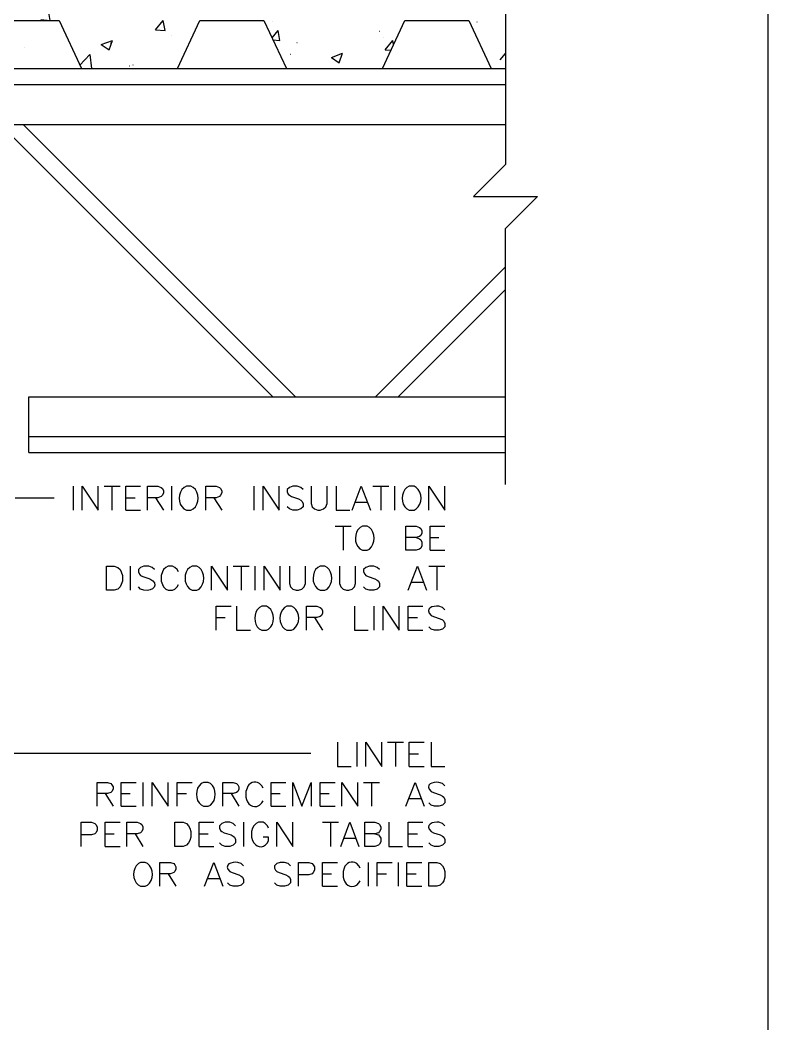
# Model space of a CAD drawing. Header units: millimetres. Extents: x 14 to 201, y 16 to 268.
# Drawn here: x 127.1 to 201.3, y 99.8 to 199.4 of the extents above; entities that cross this region are included whole.
import ezdxf

# ---------------------------------------------------------------- set-up
doc = ezdxf.new("R2010")
doc.units = ezdxf.units.MM
doc.layers.get('0').update_dxf_attribs({"linetype": 'CONTINUOUS'})

msp = doc.modelspace()

# ---------------------------------------------------------------- linework, layer by layer
at = {"color": 0}
for p, q in [((201.296, 264.541), (201.296, 55.4136)), ((175.26, 210.439), (175.26, 185.039)), ((124.65, 199.327), (131, 199.327)), ((131, 199.327), (133.223, 194.564)), ((142.748, 194.564), (144.971, 199.327)), ((144.971, 199.327), (151.321, 199.327)), ((151.321, 199.327), (153.542, 194.564)), ((163.067, 194.564), (165.29, 199.327)), ((165.29, 199.327), (171.64, 199.327)), ((171.64, 199.327), (173.863, 194.564)), ((120.84, 194.564), (175.26, 194.564)), ((133.223, 194.564), (142.748, 194.564)), ((153.542, 194.564), (163.067, 194.564)), ((173.863, 194.564), (175.26, 194.564)), ((125.2, 192.977), (175.26, 192.977)), ((125.2, 188.996), (152.188, 162.009)), ((125.2, 188.996), (175.26, 188.996)), ((127.445, 188.996), (154.433, 162.009)), ((175.26, 185.039), (172.085, 181.864)), ((172.085, 181.864), (178.435, 181.864)), ((175.26, 178.689), (178.435, 181.864)), ((175.26, 153.289), (175.26, 178.689)), ((175.26, 174.901), (162.37, 162.009)), ((175.26, 172.635), (164.614, 162.009)), ((127.995, 156.464), (127.995, 162.009)), ((127.995, 162.009), (175.26, 162.009)), ((127.995, 158.051), (175.26, 158.051)), ((127.995, 156.464), (175.26, 156.464)), ((132.398, 153.142), (132.398, 150.749)), ((133.307, 150.749), (133.307, 153.142)), ((133.307, 153.142), (134.895, 150.749)), ((134.895, 150.749), (134.895, 153.142)), ((135.467, 153.142), (137.054, 153.142)), ((136.249, 153.142), (136.249, 150.749)), ((137.626, 150.749), (137.626, 153.142)), ((137.626, 153.142), (139.087, 153.142)), ((139.763, 150.749), (139.763, 153.142)), ((139.763, 153.142), (140.801, 153.142)), ((140.801, 153.142), (141.139, 153.013)), ((141.139, 153.013), (141.245, 152.908)), ((141.245, 152.908), (141.351, 152.676)), ((141.351, 152.463), (141.245, 152.231)), ((141.351, 152.676), (141.351, 152.463)), ((142.156, 153.142), (142.156, 150.749)), ((143.404, 153.013), (143.171, 152.803)), ((143.637, 153.142), (143.404, 153.013)), ((144.082, 153.142), (143.637, 153.142)), ((144.314, 153.013), (144.082, 153.142)), ((145.564, 150.749), (145.564, 153.142)), ((145.564, 153.142), (146.579, 153.142)), ((146.579, 153.142), (146.918, 153.013)), ((146.918, 153.013), (147.024, 152.908)), ((147.024, 152.908), (147.151, 152.676)), ((147.151, 152.463), (147.024, 152.231)), ((147.151, 152.676), (147.151, 152.463)), ((150.326, 153.142), (150.326, 150.749)), ((151.235, 150.749), (151.235, 153.142)), ((151.235, 153.142), (152.823, 150.749)), ((152.823, 150.749), (152.823, 153.142)), ((153.839, 153.013), (153.607, 152.803)), ((153.607, 152.803), (153.607, 152.569)), ((153.607, 152.569), (153.712, 152.337)), ((154.178, 153.142), (153.839, 153.013)), ((154.623, 153.142), (154.178, 153.142)), ((154.962, 153.013), (154.623, 153.142)), ((155.195, 152.803), (154.962, 153.013)), ((155.998, 153.142), (155.998, 151.426)), ((157.585, 151.426), (157.585, 153.142)), ((158.474, 153.142), (158.474, 150.749)), ((160.062, 150.749), (160.973, 153.142)), ((160.973, 153.142), (161.882, 150.749)), ((162.115, 153.142), (163.703, 153.142)), ((162.899, 153.142), (162.899, 150.749)), ((164.275, 153.142), (164.275, 150.749)), ((165.503, 153.013), (165.29, 152.803)), ((165.735, 153.142), (165.503, 153.013)), ((166.201, 153.142), (165.735, 153.142)), ((166.412, 153.013), (166.201, 153.142)), ((167.662, 150.749), (167.662, 153.142)), ((167.662, 153.142), (169.249, 150.749)), ((169.249, 150.749), (169.249, 153.142)), ((126.64, 151.977), (130.514, 151.977)), ((137.626, 151.997), (138.535, 151.997)), ((140.801, 151.997), (139.763, 151.997)), ((140.568, 151.997), (141.351, 150.749)), ((141.139, 152.124), (140.801, 151.997)), ((141.245, 152.231), (141.139, 152.124)), ((146.579, 151.997), (145.564, 151.997)), ((146.346, 151.997), (147.151, 150.749)), ((146.918, 152.124), (146.579, 151.997)), ((147.024, 152.231), (146.918, 152.124)), ((153.712, 152.337), (153.839, 152.231)), ((153.839, 152.231), (154.051, 152.124)), ((154.051, 152.124), (154.75, 151.892)), ((154.75, 151.892), (154.962, 151.765)), ((154.962, 151.765), (155.089, 151.658)), ((155.089, 151.658), (155.195, 151.426)), ((155.195, 151.426), (155.195, 151.088)), ((155.998, 151.426), (156.104, 151.088)), ((157.459, 151.088), (157.585, 151.426)), ((160.401, 151.554), (161.545, 151.554)), ((137.626, 150.749), (139.087, 150.749)), ((143.637, 150.749), (144.082, 150.749)), ((144.082, 150.749), (144.314, 150.876)), ((153.839, 150.876), (153.607, 151.088)), ((154.178, 150.749), (153.839, 150.876)), ((154.623, 150.749), (154.178, 150.749)), ((154.962, 150.876), (154.623, 150.749)), ((155.195, 151.088), (154.962, 150.876)), ((156.104, 151.088), (156.337, 150.876)), ((156.337, 150.876), (156.676, 150.749)), ((156.676, 150.749), (156.887, 150.749)), ((156.887, 150.749), (157.226, 150.876)), ((157.226, 150.876), (157.459, 151.088)), ((158.474, 150.749), (159.851, 150.749)), ((165.735, 150.749), (166.201, 150.749)), ((166.201, 150.749), (166.412, 150.876)), ((158.37, 149.162), (159.957, 149.162)), ((159.173, 149.162), (159.173, 146.792)), ((160.867, 149.056), (160.634, 148.822)), ((161.1, 149.162), (160.867, 149.056)), ((161.545, 149.162), (161.1, 149.162)), ((161.776, 149.056), (161.545, 149.162)), ((165.396, 146.792), (165.396, 149.162)), ((165.396, 149.162), (166.412, 149.162)), ((166.412, 149.162), (166.751, 149.056)), ((166.751, 149.056), (166.878, 148.949)), ((166.878, 148.949), (166.984, 148.717)), ((166.984, 148.483), (166.878, 148.251)), ((166.984, 148.717), (166.984, 148.483)), ((167.789, 146.792), (167.789, 149.162)), ((167.789, 149.162), (169.249, 149.162)), ((166.412, 148.04), (165.396, 148.04)), ((166.751, 148.146), (166.412, 148.04)), ((166.412, 148.04), (166.751, 147.913)), ((166.878, 148.251), (166.751, 148.146)), ((166.751, 147.913), (166.878, 147.807)), ((166.878, 147.807), (166.984, 147.574)), ((166.984, 147.574), (166.984, 147.235)), ((167.789, 148.04), (168.678, 148.04)), ((161.1, 146.792), (161.545, 146.792)), ((161.545, 146.792), (161.776, 146.896)), ((166.412, 146.792), (165.396, 146.792)), ((166.751, 146.896), (166.412, 146.792)), ((166.878, 147.002), (166.751, 146.896)), ((166.984, 147.235), (166.878, 147.002)), ((167.789, 146.792), (169.249, 146.792)), ((135.7, 142.812), (135.7, 145.204)), ((135.7, 145.204), (136.482, 145.204)), ((136.482, 145.204), (136.821, 145.076)), ((136.821, 145.076), (137.054, 144.865)), ((137.054, 144.865), (137.16, 144.632)), ((137.16, 144.632), (137.287, 144.293)), ((138.07, 145.204), (138.07, 142.812)), ((139.087, 145.076), (138.875, 144.865)), ((138.875, 144.865), (138.875, 144.632)), ((138.875, 144.632), (138.981, 144.399)), ((138.981, 144.399), (139.087, 144.293)), ((139.424, 145.204), (139.087, 145.076)), ((139.89, 145.204), (139.424, 145.204)), ((140.229, 145.076), (139.89, 145.204)), ((140.462, 144.865), (140.229, 145.076)), ((141.245, 144.632), (141.139, 144.293)), ((141.351, 144.865), (141.245, 144.632)), ((141.584, 145.076), (141.351, 144.865)), ((141.817, 145.204), (141.584, 145.076)), ((142.262, 145.204), (141.817, 145.204)), ((142.495, 145.076), (142.262, 145.204)), ((142.726, 144.865), (142.495, 145.076)), ((142.832, 144.632), (142.726, 144.865)), ((143.976, 145.076), (143.743, 144.865)), ((144.187, 145.204), (143.976, 145.076)), ((144.653, 145.204), (144.187, 145.204)), ((144.885, 145.076), (144.653, 145.204)), ((146.113, 142.812), (146.113, 145.204)), ((146.113, 145.204), (147.701, 142.812)), ((147.701, 142.812), (147.701, 145.204)), ((148.273, 145.204), (149.86, 145.204)), ((149.076, 145.204), (149.076, 142.812)), ((150.432, 145.204), (150.432, 142.812)), ((151.342, 142.812), (151.342, 145.204)), ((151.342, 145.204), (152.929, 142.812)), ((152.929, 142.812), (152.929, 145.204)), ((153.839, 145.204), (153.839, 143.488)), ((155.426, 143.488), (155.426, 145.204)), ((156.676, 145.076), (156.443, 144.865)), ((156.887, 145.204), (156.676, 145.076)), ((157.353, 145.204), (156.887, 145.204)), ((157.585, 145.076), (157.353, 145.204)), ((158.813, 145.204), (158.813, 143.488)), ((160.401, 143.488), (160.401, 145.204)), ((161.439, 145.076), (161.206, 144.865)), ((161.206, 144.865), (161.206, 144.632)), ((161.206, 144.632), (161.312, 144.399)), ((161.312, 144.399), (161.439, 144.293)), ((161.776, 145.204), (161.439, 145.076)), ((162.221, 145.204), (161.776, 145.204)), ((162.56, 145.076), (162.221, 145.204)), ((162.793, 144.865), (162.56, 145.076)), ((165.629, 142.812), (166.539, 145.204)), ((166.539, 145.204), (167.45, 142.812)), ((167.662, 145.204), (169.249, 145.204)), ((168.465, 145.204), (168.465, 142.812)), ((137.16, 143.383), (137.054, 143.151)), ((137.287, 143.721), (137.16, 143.383)), ((137.287, 144.293), (137.287, 143.721)), ((139.087, 144.293), (139.32, 144.187)), ((139.32, 144.187), (139.996, 143.954)), ((141.139, 144.293), (141.139, 143.721)), ((141.139, 143.721), (141.245, 143.383)), ((141.245, 143.383), (141.351, 143.151)), ((142.726, 143.151), (142.832, 143.383)), ((153.839, 143.488), (153.945, 143.151)), ((155.299, 143.151), (155.426, 143.488)), ((158.813, 143.488), (158.94, 143.151)), ((160.295, 143.151), (160.401, 143.488)), ((161.439, 144.293), (161.649, 144.187)), ((161.649, 144.187), (162.328, 143.954)), ((162.328, 143.954), (162.56, 143.827)), ((162.56, 143.827), (162.687, 143.721)), ((162.687, 143.721), (162.793, 143.488)), ((162.793, 143.488), (162.793, 143.151)), ((165.968, 143.617), (167.09, 143.617)), ((136.482, 142.812), (135.7, 142.812)), ((136.821, 142.938), (136.482, 142.812)), ((137.054, 143.151), (136.821, 142.938)), ((139.087, 142.938), (138.875, 143.151)), ((139.424, 142.812), (139.087, 142.938)), ((141.351, 143.151), (141.584, 142.938)), ((141.584, 142.938), (141.817, 142.812)), ((141.817, 142.812), (142.262, 142.812)), ((142.262, 142.812), (142.495, 142.938)), ((142.495, 142.938), (142.726, 143.151)), ((144.187, 142.812), (144.653, 142.812)), ((144.653, 142.812), (144.885, 142.938)), ((153.945, 143.151), (154.178, 142.938)), ((154.178, 142.938), (154.517, 142.812)), ((154.517, 142.812), (154.75, 142.812)), ((154.75, 142.812), (155.089, 142.938)), ((155.089, 142.938), (155.299, 143.151)), ((156.887, 142.812), (157.353, 142.812)), ((157.353, 142.812), (157.585, 142.938)), ((158.94, 143.151), (159.173, 142.938)), ((159.173, 142.938), (159.512, 142.812)), ((159.512, 142.812), (159.724, 142.812)), ((159.724, 142.812), (160.062, 142.938)), ((160.062, 142.938), (160.295, 143.151)), ((161.439, 142.938), (161.206, 143.151)), ((161.776, 142.812), (161.439, 142.938)), ((162.221, 142.812), (161.776, 142.812)), ((162.56, 142.938), (162.221, 142.812)), ((162.793, 143.151), (162.56, 142.938)), ((146.579, 138.854), (146.579, 141.224)), ((146.579, 141.224), (148.06, 141.224)), ((148.612, 141.224), (148.612, 138.854)), ((150.876, 141.118), (150.664, 140.885)), ((151.109, 141.224), (150.876, 141.118)), ((151.575, 141.224), (151.109, 141.224)), ((151.787, 141.118), (151.575, 141.224)), ((153.374, 141.118), (153.162, 140.885)), ((153.606, 141.224), (153.374, 141.118)), ((154.051, 141.224), (153.606, 141.224)), ((154.284, 141.118), (154.051, 141.224)), ((155.532, 138.854), (155.532, 141.224)), ((155.532, 141.224), (156.549, 141.224)), ((156.549, 141.224), (156.887, 141.118)), ((156.887, 141.118), (157.014, 140.991)), ((157.014, 140.991), (157.12, 140.779)), ((157.12, 140.546), (157.014, 140.313)), ((157.12, 140.779), (157.12, 140.546)), ((160.295, 141.224), (160.295, 138.854)), ((162.221, 141.224), (162.221, 138.854)), ((163.131, 138.854), (163.131, 141.224)), ((163.131, 141.224), (164.718, 138.854)), ((164.718, 138.854), (164.718, 141.224)), ((165.629, 138.854), (165.629, 141.224)), ((165.629, 141.224), (167.09, 141.224)), ((169.037, 141.118), (168.678, 141.224)), ((169.249, 140.885), (169.037, 141.118)), ((146.579, 140.103), (147.489, 140.103)), ((156.549, 140.103), (155.532, 140.103)), ((156.337, 140.103), (157.12, 138.854)), ((156.887, 140.208), (156.549, 140.103)), ((157.014, 140.313), (156.887, 140.208)), ((165.629, 140.103), (166.539, 140.103)), ((167.893, 140.313), (168.126, 140.208)), ((168.126, 140.208), (168.804, 139.976)), ((168.804, 139.976), (169.037, 139.869)), ((169.037, 139.869), (169.143, 139.763)), ((169.143, 139.763), (169.249, 139.531)), ((169.249, 139.531), (169.249, 139.192)), ((148.612, 138.854), (149.987, 138.854)), ((151.109, 138.854), (151.575, 138.854)), ((151.575, 138.854), (151.787, 138.958)), ((153.606, 138.854), (154.051, 138.854)), ((154.051, 138.854), (154.284, 138.958)), ((160.295, 138.854), (161.649, 138.854)), ((165.629, 138.854), (167.09, 138.854)), ((167.893, 138.958), (167.662, 139.192)), ((168.232, 138.854), (167.893, 138.958)), ((168.678, 138.854), (168.232, 138.854)), ((169.037, 138.958), (168.678, 138.854)), ((169.249, 139.192), (169.037, 138.958)), ((158.601, 127.742), (158.601, 125.349)), ((160.528, 127.742), (160.528, 125.349)), ((161.439, 125.349), (161.439, 127.742)), ((161.439, 127.742), (163.026, 125.349)), ((163.026, 125.349), (163.026, 127.742)), ((163.576, 127.742), (165.163, 127.742)), ((164.381, 127.742), (164.381, 125.349)), ((165.735, 125.349), (165.735, 127.742)), ((165.735, 127.742), (167.217, 127.742)), ((167.895, 127.742), (167.895, 125.349)), ((106.892, 126.661), (155.955, 126.661)), ((165.735, 126.597), (166.645, 126.597)), ((158.601, 125.349), (159.957, 125.349)), ((165.735, 125.349), (167.217, 125.349)), ((167.895, 125.349), (169.249, 125.349)), ((134.789, 121.392), (134.789, 123.762)), ((134.789, 123.762), (135.806, 123.762)), ((135.806, 123.762), (136.145, 123.656)), ((136.145, 123.656), (136.249, 123.529)), ((136.249, 123.529), (136.376, 123.317)), ((137.16, 121.392), (137.16, 123.762)), ((137.16, 123.762), (138.642, 123.762)), ((139.32, 123.762), (139.32, 121.392)), ((140.229, 121.392), (140.229, 123.762)), ((140.229, 123.762), (141.817, 121.392)), ((141.817, 121.392), (141.817, 123.762)), ((142.726, 121.392), (142.726, 123.762)), ((142.726, 123.762), (144.187, 123.762)), ((145.098, 123.656), (144.885, 123.422)), ((145.331, 123.762), (145.098, 123.656)), ((145.774, 123.762), (145.331, 123.762)), ((146.007, 123.656), (145.774, 123.762)), ((147.257, 121.392), (147.257, 123.762)), ((147.257, 123.762), (148.273, 123.762)), ((148.273, 123.762), (148.612, 123.656)), ((148.612, 123.656), (148.739, 123.529)), ((148.739, 123.529), (148.845, 123.317)), ((151.109, 123.422), (150.876, 123.656)), ((152.02, 121.392), (152.02, 123.762)), ((152.02, 123.762), (153.501, 123.762)), ((154.178, 121.392), (154.178, 123.762)), ((154.178, 123.762), (155.089, 121.392)), ((155.089, 121.392), (155.998, 123.762)), ((155.998, 123.762), (155.998, 121.392)), ((156.887, 121.392), (156.887, 123.762)), ((156.887, 123.762), (158.37, 123.762)), ((159.046, 121.392), (159.046, 123.762)), ((159.046, 123.762), (160.634, 121.392)), ((160.634, 121.392), (160.634, 123.762)), ((161.206, 123.762), (162.793, 123.762)), ((161.988, 123.762), (161.988, 121.392)), ((165.396, 121.392), (166.307, 123.762)), ((166.307, 123.762), (167.217, 121.392)), ((169.037, 123.656), (168.678, 123.762)), ((169.249, 123.422), (169.037, 123.656)), ((135.806, 122.64), (134.789, 122.64)), ((135.573, 122.64), (136.376, 121.392)), ((136.145, 122.746), (135.806, 122.64)), ((136.249, 122.851), (136.145, 122.746)), ((136.376, 123.083), (136.249, 122.851)), ((136.376, 123.317), (136.376, 123.083)), ((137.16, 122.64), (138.07, 122.64)), ((142.726, 122.64), (143.637, 122.64)), ((148.273, 122.64), (147.257, 122.64)), ((148.06, 122.64), (148.845, 121.392)), ((148.612, 122.746), (148.273, 122.64)), ((148.739, 122.851), (148.612, 122.746)), ((148.845, 123.083), (148.739, 122.851)), ((148.845, 123.317), (148.845, 123.083)), ((149.648, 123.19), (149.521, 122.851)), ((149.521, 122.851), (149.521, 122.301)), ((151.235, 123.19), (151.109, 123.422)), ((152.02, 122.64), (152.929, 122.64)), ((156.887, 122.64), (157.798, 122.64)), ((167.893, 122.851), (168.126, 122.746)), ((168.126, 122.746), (168.804, 122.513)), ((168.804, 122.513), (169.037, 122.407)), ((145.774, 121.392), (146.007, 121.496)), ((150.876, 121.496), (151.109, 121.729)), ((151.109, 121.729), (151.235, 121.941)), ((165.735, 122.174), (166.878, 122.174)), ((167.893, 121.496), (167.662, 121.729)), ((168.232, 121.392), (167.893, 121.496)), ((169.037, 121.496), (168.678, 121.392)), ((169.037, 122.407), (169.143, 122.301)), ((169.249, 121.729), (169.037, 121.496)), ((169.143, 122.301), (169.249, 122.068)), ((169.249, 122.068), (169.249, 121.729)), ((137.16, 121.392), (138.642, 121.392)), ((145.331, 121.392), (145.774, 121.392)), ((152.02, 121.392), (153.501, 121.392)), ((156.887, 121.392), (158.37, 121.392)), ((168.678, 121.392), (168.232, 121.392)), ((133.201, 117.412), (133.201, 119.804)), ((133.201, 119.804), (134.218, 119.804)), ((134.218, 119.804), (134.557, 119.676)), ((134.557, 119.676), (134.662, 119.571)), ((134.662, 119.571), (134.789, 119.338)), ((135.573, 117.412), (135.573, 119.804)), ((135.573, 119.804), (137.054, 119.804)), ((137.732, 117.412), (137.732, 119.804)), ((137.732, 119.804), (138.748, 119.804)), ((138.748, 119.804), (139.087, 119.676)), ((139.087, 119.676), (139.214, 119.571)), ((139.214, 119.571), (139.32, 119.338)), ((142.495, 117.412), (142.495, 119.804)), ((142.495, 119.804), (143.298, 119.804)), ((143.298, 119.804), (143.637, 119.676)), ((143.637, 119.676), (143.849, 119.465)), ((144.885, 117.412), (144.885, 119.804)), ((144.885, 119.804), (146.346, 119.804)), ((147.151, 119.676), (146.918, 119.465)), ((147.489, 119.804), (147.151, 119.676)), ((147.934, 119.804), (147.489, 119.804)), ((148.273, 119.676), (147.934, 119.804)), ((148.506, 119.465), (148.273, 119.676)), ((149.288, 119.804), (149.288, 117.412)), ((150.537, 119.676), (150.326, 119.465)), ((150.77, 119.804), (150.537, 119.676)), ((151.235, 119.804), (150.77, 119.804)), ((151.448, 119.676), (151.235, 119.804)), ((151.681, 119.465), (151.448, 119.676)), ((152.59, 117.412), (152.59, 119.804)), ((152.59, 119.804), (154.178, 117.412)), ((154.178, 117.412), (154.178, 119.804)), ((157.12, 119.804), (158.707, 119.804)), ((157.925, 119.804), (157.925, 117.412)), ((158.94, 117.412), (159.851, 119.804)), ((159.851, 119.804), (160.74, 117.412)), ((161.312, 117.412), (161.312, 119.804)), ((161.312, 119.804), (162.328, 119.804)), ((162.328, 119.804), (162.687, 119.676)), ((162.687, 119.676), (162.793, 119.571)), ((162.793, 119.571), (162.899, 119.338)), ((163.703, 119.804), (163.703, 117.412)), ((165.629, 117.412), (165.629, 119.804)), ((165.629, 119.804), (167.09, 119.804)), ((169.037, 119.676), (168.678, 119.804)), ((169.249, 119.465), (169.037, 119.676)), ((134.218, 118.554), (133.201, 118.554)), ((134.557, 118.66), (134.218, 118.554)), ((134.662, 118.766), (134.557, 118.66)), ((134.789, 118.999), (134.662, 118.766)), ((134.789, 119.338), (134.789, 118.999)), ((135.573, 118.66), (136.482, 118.66)), ((138.748, 118.66), (137.732, 118.66)), ((138.535, 118.66), (139.318, 117.412)), ((139.087, 118.766), (138.748, 118.66)), ((139.214, 118.893), (139.087, 118.766)), ((139.32, 119.126), (139.214, 118.893)), ((139.32, 119.338), (139.32, 119.126)), ((143.849, 119.465), (143.976, 119.232)), ((143.976, 119.232), (144.082, 118.893)), ((144.082, 118.893), (144.082, 118.321)), ((144.885, 118.66), (145.774, 118.66)), ((146.918, 119.465), (146.918, 119.232)), ((146.918, 119.232), (147.024, 118.999)), ((147.024, 118.999), (147.151, 118.893)), ((147.151, 118.893), (147.362, 118.766)), ((147.362, 118.766), (148.06, 118.554)), ((148.06, 118.554), (148.273, 118.427)), ((150.199, 119.232), (150.093, 118.893)), ((150.093, 118.893), (150.093, 118.321)), ((150.326, 119.465), (150.199, 119.232)), ((151.787, 119.232), (151.681, 119.465)), ((162.328, 118.66), (161.312, 118.66)), ((162.687, 118.766), (162.328, 118.66)), ((162.328, 118.66), (162.687, 118.554)), ((162.793, 118.893), (162.687, 118.766)), ((162.687, 118.554), (162.793, 118.427)), ((162.899, 119.126), (162.793, 118.893)), ((162.899, 119.338), (162.899, 119.126)), ((165.629, 118.66), (166.539, 118.66)), ((167.893, 118.893), (168.126, 118.766)), ((168.126, 118.766), (168.804, 118.554)), ((168.804, 118.554), (169.037, 118.427)), ((143.637, 117.538), (143.298, 117.412)), ((143.849, 117.751), (143.637, 117.538)), ((143.976, 117.983), (143.849, 117.751)), ((144.082, 118.321), (143.976, 117.983)), ((147.151, 117.538), (146.918, 117.751)), ((147.489, 117.412), (147.151, 117.538)), ((148.273, 117.538), (147.934, 117.412)), ((148.273, 118.427), (148.4, 118.321)), ((148.506, 117.751), (148.273, 117.538)), ((148.4, 118.321), (148.506, 118.088)), ((148.506, 118.088), (148.506, 117.751)), ((150.093, 118.321), (150.199, 117.983)), ((151.787, 118.321), (151.235, 118.321)), ((151.681, 117.751), (151.787, 117.983)), ((151.787, 117.983), (151.787, 118.321)), ((159.279, 118.217), (160.401, 118.217)), ((162.687, 117.538), (162.328, 117.412)), ((162.793, 117.644), (162.687, 117.538)), ((162.793, 118.427), (162.899, 118.217)), ((162.899, 117.878), (162.793, 117.644)), ((162.899, 118.217), (162.899, 117.878)), ((167.893, 117.538), (167.662, 117.751)), ((168.232, 117.412), (167.893, 117.538)), ((169.037, 117.538), (168.678, 117.412)), ((169.037, 118.427), (169.143, 118.321)), ((169.249, 117.751), (169.037, 117.538)), ((169.143, 118.321), (169.249, 118.088)), ((169.249, 118.088), (169.249, 117.751)), ((135.573, 117.412), (137.054, 117.412)), ((143.298, 117.412), (142.495, 117.412)), ((144.885, 117.412), (146.346, 117.412)), ((147.934, 117.412), (147.489, 117.412)), ((162.328, 117.412), (161.312, 117.412)), ((163.703, 117.412), (165.057, 117.412)), ((165.629, 117.412), (167.09, 117.412)), ((168.678, 117.412), (168.232, 117.412)), ((138.875, 115.718), (138.642, 115.485)), ((139.087, 115.824), (138.875, 115.718)), ((139.551, 115.824), (139.087, 115.824)), ((139.763, 115.718), (139.551, 115.824)), ((141.012, 113.454), (141.012, 115.824)), ((141.012, 115.824), (142.05, 115.824)), ((142.05, 115.824), (142.389, 115.718)), ((142.389, 115.718), (142.493, 115.591)), ((142.493, 115.591), (142.599, 115.379)), ((145.437, 113.454), (146.346, 115.824)), ((146.346, 115.824), (147.256, 113.454)), ((149.076, 115.718), (148.739, 115.824)), ((149.288, 115.485), (149.076, 115.718)), ((152.59, 115.718), (152.357, 115.485)), ((152.929, 115.824), (152.59, 115.718)), ((153.374, 115.824), (152.929, 115.824)), ((153.712, 115.718), (153.374, 115.824)), ((153.945, 115.485), (153.712, 115.718)), ((154.75, 113.454), (154.75, 115.824)), ((154.75, 115.824), (155.765, 115.824)), ((155.765, 115.824), (156.104, 115.718)), ((156.104, 115.718), (156.21, 115.591)), ((156.21, 115.591), (156.337, 115.379)), ((157.12, 113.454), (157.12, 115.824)), ((157.12, 115.824), (158.601, 115.824)), ((160.74, 115.485), (160.528, 115.718)), ((161.649, 115.824), (161.649, 113.454)), ((162.56, 113.454), (162.56, 115.824)), ((162.56, 115.824), (164.042, 115.824)), ((164.614, 115.824), (164.614, 113.454)), ((165.503, 113.454), (165.503, 115.824)), ((165.503, 115.824), (166.984, 115.824)), ((167.662, 113.454), (167.662, 115.824)), ((167.662, 115.824), (168.465, 115.824)), ((168.465, 115.824), (168.804, 115.718)), ((168.804, 115.718), (169.037, 115.485)), ((142.05, 114.703), (141.012, 114.703)), ((141.817, 114.703), (142.599, 113.454)), ((142.389, 114.808), (142.05, 114.703)), ((142.493, 114.913), (142.389, 114.808)), ((142.599, 115.146), (142.493, 114.913)), ((142.599, 115.379), (142.599, 115.146)), ((147.934, 114.913), (148.167, 114.808)), ((148.167, 114.808), (148.843, 114.576)), ((148.843, 114.576), (149.076, 114.469)), ((152.357, 115.485), (152.357, 115.252)), ((152.357, 115.252), (152.463, 115.042)), ((152.463, 115.042), (152.59, 114.913)), ((152.59, 114.913), (152.823, 114.808)), ((152.823, 114.808), (153.501, 114.576)), ((153.501, 114.576), (153.712, 114.469)), ((155.765, 114.576), (154.75, 114.576)), ((156.104, 114.703), (155.765, 114.576)), ((156.21, 114.808), (156.104, 114.703)), ((156.337, 115.042), (156.21, 114.808)), ((156.337, 115.379), (156.337, 115.042)), ((157.12, 114.703), (158.031, 114.703)), ((159.279, 115.252), (159.173, 114.913)), ((159.173, 114.913), (159.173, 114.363)), ((160.867, 115.252), (160.74, 115.485)), ((162.56, 114.703), (163.47, 114.703)), ((165.503, 114.703), (166.412, 114.703)), ((169.037, 115.485), (169.143, 115.252)), ((169.143, 115.252), (169.249, 114.913)), ((169.249, 114.913), (169.249, 114.363)), ((139.551, 113.454), (139.763, 113.558)), ((145.774, 114.237), (146.918, 114.237)), ((147.934, 113.558), (147.701, 113.792)), ((148.273, 113.454), (147.934, 113.558)), ((149.076, 113.558), (148.739, 113.454)), ((149.076, 114.469), (149.182, 114.363)), ((149.288, 113.792), (149.076, 113.558)), ((149.182, 114.363), (149.288, 114.131)), ((149.288, 114.131), (149.288, 113.792)), ((152.59, 113.558), (152.357, 113.792)), ((152.929, 113.454), (152.59, 113.558)), ((153.712, 113.558), (153.374, 113.454)), ((153.712, 114.469), (153.839, 114.363)), ((153.945, 113.792), (153.712, 113.558)), ((153.839, 114.363), (153.945, 114.131)), ((153.945, 114.131), (153.945, 113.792)), ((160.528, 113.558), (160.74, 113.792)), ((160.74, 113.792), (160.867, 114.004)), ((168.804, 113.558), (168.465, 113.454)), ((169.037, 113.792), (168.804, 113.558)), ((169.143, 114.004), (169.037, 113.792)), ((169.249, 114.363), (169.143, 114.004)), ((139.087, 113.454), (139.551, 113.454)), ((148.739, 113.454), (148.273, 113.454)), ((153.374, 113.454), (152.929, 113.454)), ((157.12, 113.454), (158.601, 113.454)), ((165.503, 113.454), (166.984, 113.454)), ((168.465, 113.454), (167.662, 113.454))]:
    msp.add_line(p, q, dxfattribs=at)
at = {"color": 252}
for p, q in [((130.132, 199.327), (129.942, 200.321)), ((129.18, 199.412), (130.132, 199.327)), ((140.568, 198.417), (141.33, 199.327)), ((141.52, 198.331), (141.33, 199.327)), ((152.124, 199.199), (152.146, 199.199)), ((172.445, 199.179), (172.466, 199.179)), ((140.568, 198.417), (141.52, 198.331)), ((152.124, 197.612), (152.717, 198.331)), ((152.908, 197.336), (152.717, 198.331)), ((162.75, 198.268), (162.771, 198.268)), ((135.191, 196.934), (136.292, 197.358)), ((135.975, 196.405), (136.292, 197.358)), ((142.113, 197.888), (142.133, 197.888)), ((152.21, 197.4), (152.908, 197.336)), ((154.58, 197.146), (154.601, 197.146)), ((163.196, 197.592), (163.216, 197.592)), ((163.343, 196.427), (164.105, 197.336)), ((164.168, 196.956), (164.105, 197.336)), ((127.529, 196.617), (127.55, 196.617)), ((135.191, 196.934), (135.975, 196.405)), ((136.102, 197.104), (136.122, 197.104)), ((163.343, 196.427), (163.915, 196.384)), ((133.054, 194.903), (134.049, 195.941)), ((134.049, 195.941), (134.218, 194.564)), ((153.924, 196.004), (153.945, 196.004)), ((158.008, 195.665), (159.11, 196.088)), ((158.008, 195.665), (158.793, 195.136)), ((158.793, 195.136), (159.11, 196.088)), ((174.731, 195.432), (175.26, 196.045)), ((133.201, 194.607), (133.434, 194.564)), ((137.965, 194.84), (137.986, 194.84)), ((138.325, 194.946), (138.345, 194.946))]:
    msp.add_line(p, q, dxfattribs=at)
at = {"color": 0}
for points in [[(143.171, 152.803), (142.744, 152.148), (142.842, 151.063), (143.637, 150.749)], [(144.314, 150.876), (144.939, 151.346), (144.939, 152.545), (144.314, 153.013)], [(165.29, 152.803), (164.848, 152.184), (164.971, 151.039), (165.735, 150.749)], [(166.412, 150.876), (167.062, 151.353), (167.062, 152.537), (166.412, 153.013)], [(160.634, 148.822), (160.211, 148.189), (160.31, 147.078), (161.1, 146.792)], [(161.776, 146.896), (162.401, 147.436), (162.401, 148.517), (161.776, 149.056)], [(143.743, 144.865), (143.316, 144.205), (143.415, 143.158), (144.187, 142.812)], [(144.885, 142.938), (145.51, 143.408), (145.51, 144.606), (144.885, 145.076)], [(156.443, 144.865), (156.016, 144.205), (156.115, 143.158), (156.887, 142.812)], [(157.585, 142.938), (158.21, 143.408), (158.21, 144.606), (157.585, 145.076)], [(139.996, 143.954), (140.984, 143.455), (140.374, 142.645), (139.424, 142.812)], [(150.664, 140.885), (150.217, 140.286), (150.363, 139.084), (151.109, 138.854)], [(151.787, 138.958), (152.44, 139.472), (152.426, 140.601), (151.787, 141.118)], [(153.162, 140.885), (152.714, 140.286), (152.862, 139.084), (153.606, 138.854)], [(154.284, 138.958), (154.938, 139.472), (154.923, 140.601), (154.284, 141.118)], [(168.678, 141.224), (168.065, 141.316), (167.212, 141.002), (167.893, 140.313)], [(146.007, 121.496), (146.662, 122.01), (146.648, 123.139), (146.007, 123.656)], [(150.876, 123.656), (150.411, 123.983), (149.794, 123.708), (149.648, 123.19)], [(168.678, 123.762), (168.065, 123.854), (167.212, 123.54), (167.893, 122.851)], [(144.885, 123.422), (144.438, 122.823), (144.585, 121.622), (145.331, 121.392)], [(149.521, 122.301), (149.655, 121.643), (150.192, 121.074), (150.876, 121.496)], [(168.678, 119.804), (168.096, 119.906), (167.196, 119.537), (167.893, 118.893)], [(150.199, 117.983), (150.491, 117.325), (151.165, 117.13), (151.681, 117.751)], [(139.763, 113.558), (140.422, 114.03), (140.41, 115.244), (139.763, 115.718)], [(148.739, 115.824), (148.125, 115.919), (147.243, 115.613), (147.934, 114.913)], [(160.528, 115.718), (160.055, 116.025), (159.431, 115.79), (159.279, 115.252)], [(138.642, 115.485), (138.198, 114.803), (138.347, 113.745), (139.087, 113.454)], [(159.173, 114.363), (159.272, 113.663), (159.845, 113.166), (160.528, 113.558)]]:
    msp.add_open_spline(points, degree=3, dxfattribs=at)

doc.saveas('drawing.dxf')
